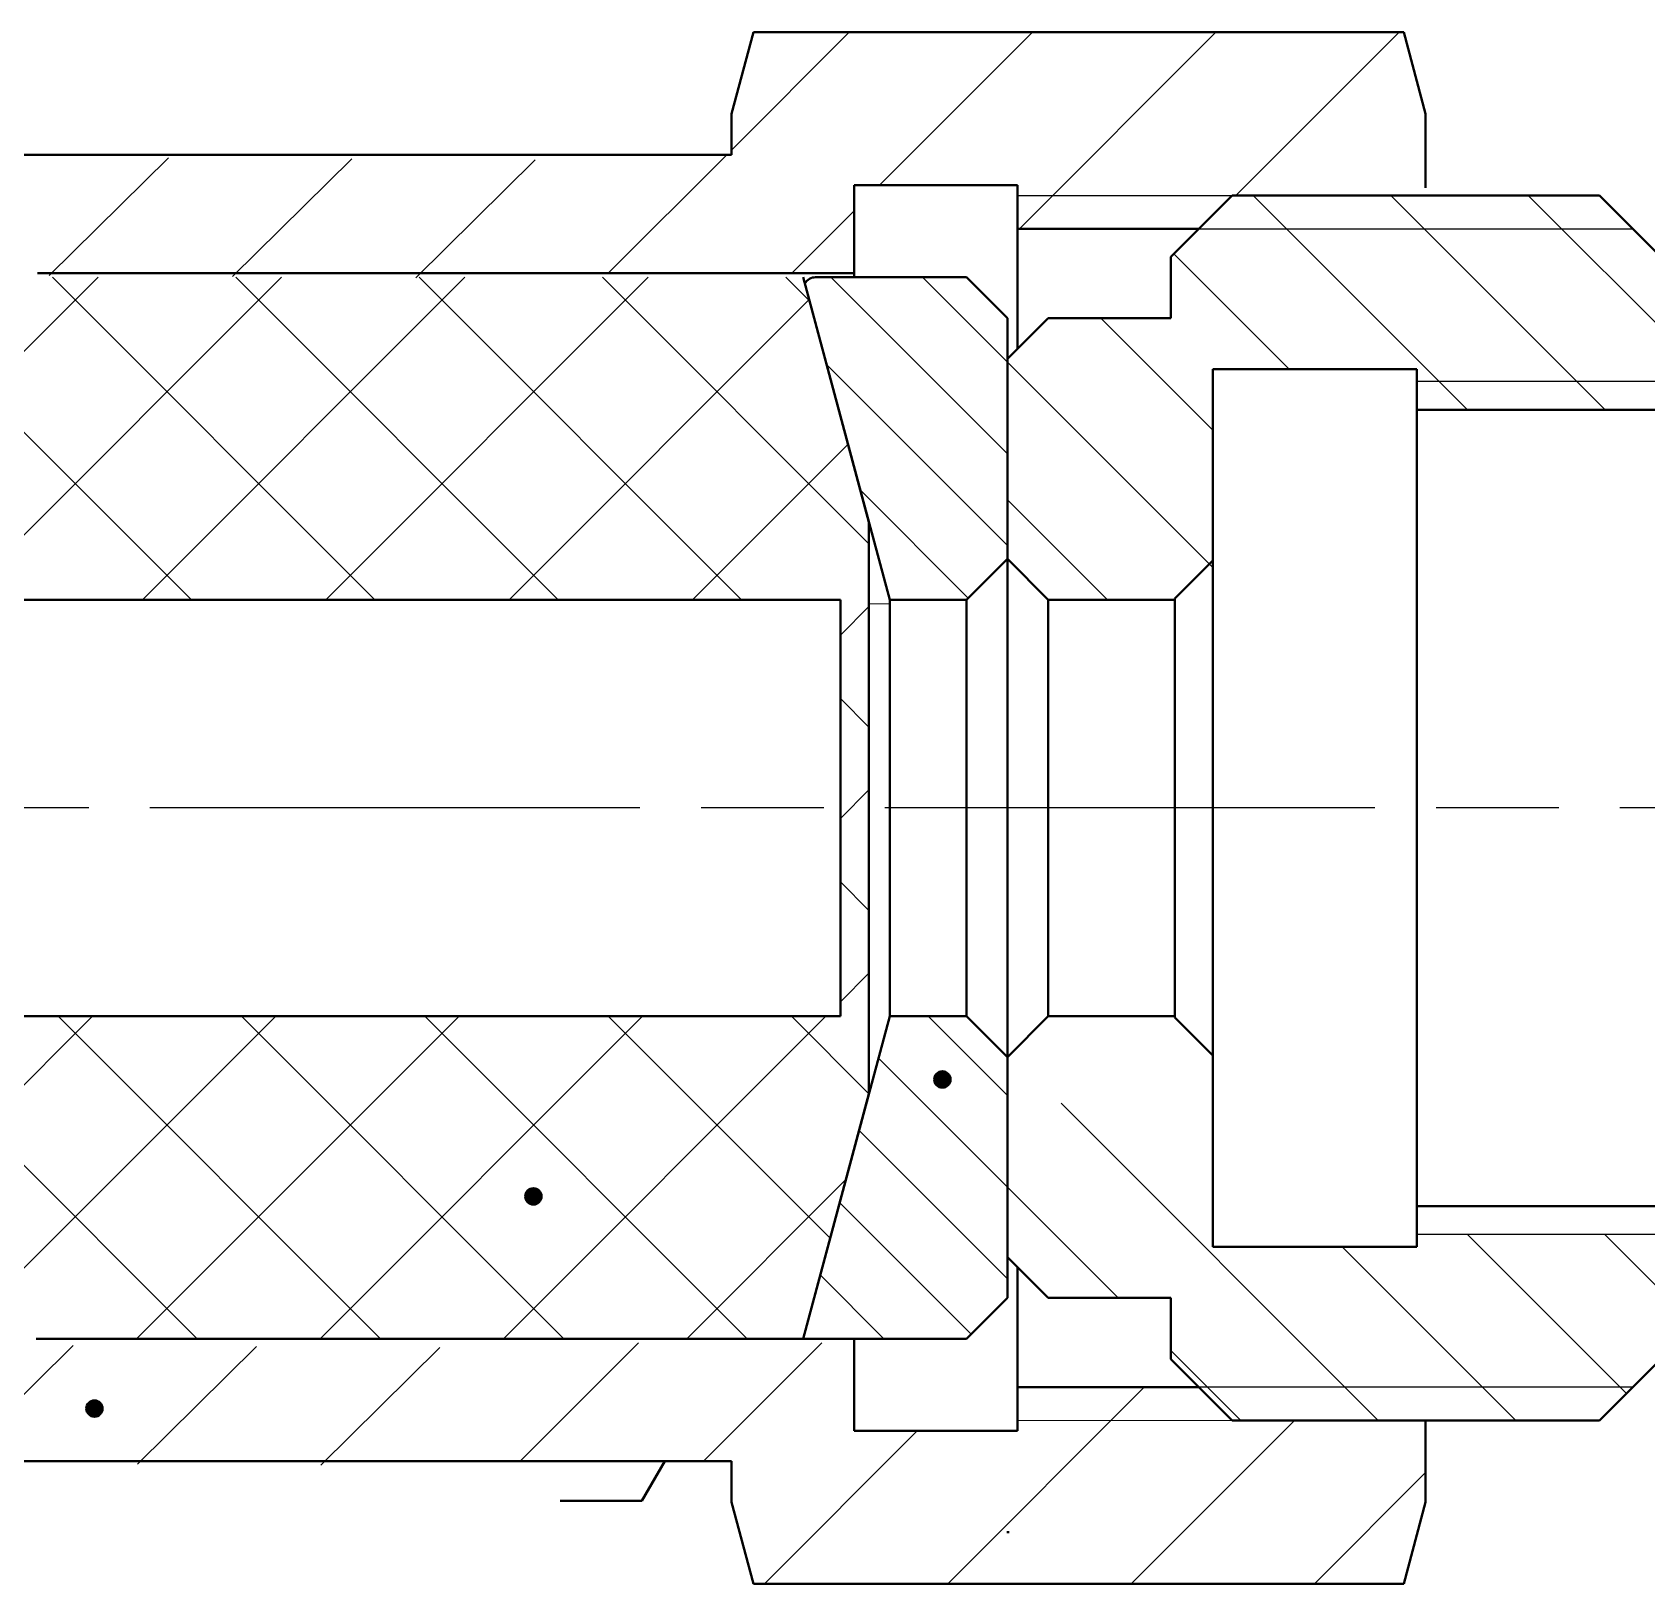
# Model space of a CAD drawing. Header units: millimetres. Extents: x 5231 to 7653, y 7068 to 7959.
# Drawn here: x 7438.3 to 7477.84, y 7665.69 to 7703.69 of the extents above; entities that cross this region are included whole.
import ezdxf

# ---------------------------------------------------------------- set-up
doc = ezdxf.new("R2010")
doc.units = ezdxf.units.MM
doc.linetypes.add('AM_ISO08W050', pattern=[18, 12, -1.5, 3, -1.5])
doc.linetypes.add('DIVIDE2', pattern=[15.875, 6.35, -3.175, 0, -3.175, 0, -3.175])
for name, color, linetype, lineweight in [('0.7', 7, 'Continuous', 40), ('AM_7', 4, 'AM_ISO08W050', 25), ('双点划线', 6, 'DIVIDE2', 13), ('尺寸线', 3, 'Continuous', 15), ('标注', 3, 'Continuous', 13), ('粗实线', 7, 'Continuous', 40)]:
    doc.layers.add(name, color=color, linetype=linetype, lineweight=lineweight)
for name, color, linetype in [('014', 3, 'Continuous'), ('075', 3, 'Continuous'), ('076', 2, 'Continuous'), ('078', 7, 'Continuous'), ('091', 7, 'Continuous'), ('4-尺寸线', 3, 'Continuous')]:
    doc.layers.add(name, color=color, linetype=linetype)

msp = doc.modelspace()

# ---------------------------------------------------------------- hatches: boundary and pattern name
at = {"layer": '076'}
h = msp.add_hatch(dxfattribs=at)
h.set_pattern_fill('ANSI37', color=256, angle=90, style=0)
h.set_pattern_definition([(225, (8918.851, 9836.669), (-2.245064, 2.245064), []), (135, (8918.851, 9836.669), (2.245064, 2.245064), [])])
h.paths.add_polyline_path([(7436.792, 7679.587), (7436.792, 7677.687), (7438.4, 7671.687), (7457.185, 7671.687), (7458.792, 7677.687), (7458.792, 7684.687), (7458.092, 7684.687), (7458.092, 7679.587)])
h.paths.add_polyline_path([(7458.092, 7689.787), (7458.092, 7684.687), (7458.792, 7684.687), (7458.792, 7691.687), (7457.185, 7697.687), (7438.4, 7697.687), (7436.792, 7691.687), (7436.792, 7689.787)])
at = {"layer": '4-尺寸线'}
h = msp.add_hatch(dxfattribs=at)
h.set_pattern_fill('ANSI31', color=3, scale=0.5, angle=90, style=0)
h.set_pattern_definition([(135, (9231.733, 3582.2064), (-1.122532, -1.122532), [])])
h.paths.add_polyline_path([(7459.301, 7689.787), (7457.225, 7697.537, -0.267949), (7457.485, 7697.687), (7461.185, 7697.687), (7462.185, 7696.687), (7462.185, 7690.787), (7461.185, 7689.787)])
h.paths.add_polyline_path([(7457.185, 7671.687), (7458.792, 7677.687), (7459.301, 7679.587), (7461.185, 7679.587), (7462.185, 7678.587), (7462.185, 7673.687), (7462.185, 7672.687), (7461.185, 7671.687)])
at = {"layer": '标注'}
h = msp.add_hatch(dxfattribs=at)
h.set_pattern_fill('ANSI31', color=256, scale=0.75, angle=90, style=0)
h.set_pattern_definition([(135, (9231.733, 3582.2064), (-1.683798, -1.683798), [])])
h.paths.add_polyline_path([(7467.214, 7673.937), (7467.214, 7676.708), (7462.185, 7677.717), (7462.185, 7673.687), (7463.185, 7672.687), (7466.185, 7672.687), (7466.185, 7671.187), (7466.873, 7670.499), (7477.497, 7670.499), (7478.185, 7671.187), (7478.185, 7671.687), (7485.607, 7671.687), (7486.185, 7672.687), (7486.185, 7672.903), (7479.536, 7674.237), (7472.214, 7674.237), (7472.214, 7673.937)])
h.paths.add_polyline_path([(7466.873, 7670.499), (7467.685, 7669.687), (7472.239, 7669.687), (7476.685, 7669.687), (7477.497, 7670.499)])
h.paths.add_polyline_path([(7466.873, 7698.875), (7466.185, 7698.187), (7466.185, 7696.687), (7463.185, 7696.687), (7462.185, 7695.687), (7462.185, 7690.787), (7463.185, 7689.787), (7467.214, 7689.787), (7467.214, 7695.437), (7472.214, 7695.437), (7472.214, 7695.137), (7486.185, 7695.137), (7486.185, 7696.687), (7485.607, 7697.687), (7478.185, 7697.687), (7478.185, 7698.187), (7477.497, 7698.875)])
h.paths.add_polyline_path([(7472.214, 7695.137), (7472.214, 7694.437), (7485.214, 7694.437), (7486.185, 7695.116), (7486.185, 7695.137)], flags=17)
h.paths.add_polyline_path([(7467.685, 7699.687), (7466.873, 7698.875), (7477.497, 7698.875), (7476.685, 7699.687)])
at = {"layer": '粗实线'}
for points in [[(7460.591, 7677.837, 1), (7460.591, 7678.237, 1)], [(7450.575, 7674.974, 1), (7450.575, 7675.374, 1)], [(7439.825, 7669.777, 1), (7439.825, 7670.177, 1)]]:
    msp.add_hatch(color=256, dxfattribs=at).paths.add_polyline_path(points)

# ---------------------------------------------------------------- linework, layer by layer
at = {"lineweight": 40}
for p, q in [((7467.214, 7695.437), (7467.214, 7673.937)), ((7472.214, 7695.437), (7467.214, 7695.437)), ((7472.214, 7695.437), (7472.214, 7673.937)), ((7485.214, 7694.437), (7472.214, 7694.437)), ((7466.28, 7689.816), (7467.214, 7690.75)), ((7466.28, 7689.816), (7466.28, 7686.657)), ((7466.28, 7679.557), (7466.28, 7686.657)), ((7466.28, 7679.557), (7467.214, 7678.623)), ((7485.214, 7674.937), (7472.214, 7674.937)), ((7472.214, 7673.937), (7467.214, 7673.937))]:
    msp.add_line(p, q, dxfattribs=at)
at = {"color": 1}
for p in [(7460.675, 7697.687), (7460.675, 7671.687), (7459.467, 7669.432)]:
    msp.add_point(p, dxfattribs=at)
at = {"layer": '0.7'}
for p, q in [((7455.963, 7703.687), (7455.427, 7701.687)), ((7471.891, 7703.687), (7455.963, 7703.687)), ((7472.427, 7701.687), (7471.891, 7703.687)), ((7455.427, 7701.687), (7455.427, 7700.687)), ((7472.427, 7699.875), (7472.427, 7701.687)), ((7455.427, 7700.687), (7436.427, 7700.687)), ((7458.427, 7699.942), (7458.427, 7697.687)), ((7462.427, 7699.942), (7458.427, 7699.942)), ((7462.427, 7698.875), (7466.873, 7698.875)), ((7438.427, 7697.787), (7458.427, 7697.787)), ((7457.185, 7697.687), (7458.792, 7691.687)), ((7459.301, 7689.787), (7457.185, 7697.687)), ((7457.485, 7697.687), (7461.185, 7697.687)), ((7461.185, 7697.687), (7462.185, 7696.687)), ((7462.185, 7696.687), (7462.185, 7672.687)), ((7458.792, 7691.687), (7458.792, 7677.687)), ((7461.185, 7689.787), (7462.185, 7690.787)), ((7436.524, 7689.787), (7458.092, 7689.787)), ((7458.092, 7689.787), (7458.092, 7679.587)), ((7459.301, 7679.587), (7459.301, 7689.787)), ((7461.185, 7689.787), (7459.301, 7689.787)), ((7461.185, 7679.587), (7461.185, 7689.787)), ((7458.092, 7679.587), (7436.464, 7679.587)), ((7457.185, 7671.687), (7459.301, 7679.587)), ((7459.301, 7679.587), (7461.185, 7679.587)), ((7461.185, 7679.587), (7462.185, 7678.587)), ((7458.792, 7677.687), (7457.185, 7671.687)), ((7462.185, 7672.687), (7461.185, 7671.687)), ((7457.185, 7671.687), (7438.4, 7671.687)), ((7461.185, 7671.687), (7457.185, 7671.687)), ((7458.427, 7671.687), (7458.427, 7669.432)), ((7462.427, 7669.432), (7458.427, 7669.432))]:
    msp.add_line(p, q, dxfattribs=at)
msp.add_arc((7457.485, 7697.387), 0.3, 90, 150, dxfattribs=at)
at = {"layer": '014'}
for p, q in [((7458.31, 7703.687), (7455.427, 7700.803)), ((7462.8, 7703.687), (7459.055, 7699.942)), ((7467.29, 7703.687), (7462.478, 7698.875)), ((7471.781, 7703.687), (7467.781, 7699.687)), ((7441.635, 7700.612), (7438.718, 7697.729)), ((7446.125, 7700.586), (7443.208, 7697.703)), ((7450.615, 7700.559), (7447.698, 7697.676)), ((7455.31, 7700.687), (7452.41, 7697.787)), ((7458.427, 7699.313), (7456.9, 7697.787)), ((7486.214, 7695.137), (7472.214, 7695.137)), ((7486.214, 7674.237), (7472.214, 7674.237)), ((7439.305, 7671.525), (7436.388, 7668.642)), ((7443.795, 7671.499), (7440.878, 7668.616)), ((7448.285, 7671.472), (7445.368, 7668.589)), ((7453.151, 7671.587), (7450.251, 7668.687)), ((7457.641, 7671.587), (7454.741, 7668.687)), ((7465.533, 7670.499), (7460.721, 7665.687)), ((7469.211, 7669.687), (7465.211, 7665.687)), ((7459.976, 7669.432), (7456.231, 7665.687)), ((7472.427, 7668.412), (7469.702, 7665.687))]:
    msp.add_line(p, q, dxfattribs=at)
at = {"layer": '075'}
msp.add_line((7462.427, 7699.687), (7467.781, 7699.687), dxfattribs=at)
at = {"layer": '076'}
for p in [(7459.328, 7689.787), (7459.328, 7679.587)]:
    msp.add_point(p, dxfattribs=at)
at = {"layer": '078'}
msp.add_lwpolyline([(7466.873, 7698.875), (7477.497, 7698.875)], dxfattribs=at)
at = {"layer": '091'}
for p, q in [((7462.185, 7690.787), (7462.185, 7695.687)), ((7462.185, 7678.587), (7462.185, 7673.687))]:
    msp.add_line(p, q, dxfattribs=at)
at = {"layer": '4-尺寸线'}
msp.add_lwpolyline([(7477.497, 7670.499), (7466.873, 7670.499)], dxfattribs=at)
at = {"layer": 'AM_7'}
msp.add_line((7489.185, 7684.687), (7419.427, 7684.687), dxfattribs=at)
at = {"layer": '双点划线', "linetype": 'DIVIDE2', "ltscale": 6}
msp.add_line((7459.301, 7689.687), (7458.792, 7689.687), dxfattribs=at)
at = {"layer": '尺寸线'}
msp.add_line((7462.427, 7669.687), (7467.685, 7669.687), dxfattribs=at)
at = {"layer": '粗实线'}
for p, q in [((7462.427, 7695.929), (7462.427, 7699.942)), ((7466.185, 7698.187), (7467.685, 7699.687)), ((7467.685, 7699.687), (7476.685, 7699.687)), ((7476.685, 7699.687), (7478.185, 7698.187)), ((7466.185, 7696.687), (7466.185, 7698.187)), ((7462.185, 7695.687), (7463.185, 7696.687)), ((7463.185, 7696.687), (7466.185, 7696.687)), ((7463.185, 7689.787), (7462.185, 7690.787)), ((7463.185, 7689.787), (7463.185, 7679.587)), ((7466.28, 7689.787), (7463.185, 7689.787)), ((7463.185, 7679.587), (7462.185, 7678.587)), ((7466.28, 7679.587), (7463.185, 7679.587)), ((7462.185, 7673.687), (7463.185, 7672.687)), ((7462.427, 7673.445), (7462.427, 7669.432)), ((7463.185, 7672.687), (7466.185, 7672.687)), ((7466.185, 7672.687), (7466.185, 7671.187)), ((7466.185, 7671.187), (7467.685, 7669.687)), ((7476.685, 7669.687), (7478.185, 7671.187)), ((7462.427, 7670.499), (7466.873, 7670.499)), ((7467.685, 7669.687), (7476.685, 7669.687)), ((7467.685, 7669.687), (7472.239, 7669.687)), ((7472.427, 7667.687), (7472.427, 7669.687)), ((7436.427, 7668.687), (7455.427, 7668.687)), ((7455.427, 7668.687), (7455.427, 7667.687)), ((7455.427, 7667.687), (7455.963, 7665.687)), ((7471.891, 7665.687), (7472.427, 7667.687)), ((7462.168, 7666.947), (7462.227, 7666.947)), ((7455.963, 7665.687), (7471.891, 7665.687))]:
    msp.add_line(p, q, dxfattribs=at)
at = {"layer": '粗实线', "color": 0}
for p, q in [((7453.797, 7668.687), (7453.227, 7667.72)), ((7453.227, 7667.72), (7451.227, 7667.72))]:
    msp.add_line(p, q, dxfattribs=at)
at = {"layer": '粗实线'}
for centre in [(7460.591, 7678.037), (7450.575, 7675.174), (7439.825, 7669.977)]:
    msp.add_circle(centre, 0.2, dxfattribs=at)

doc.saveas('drawing.dxf')
